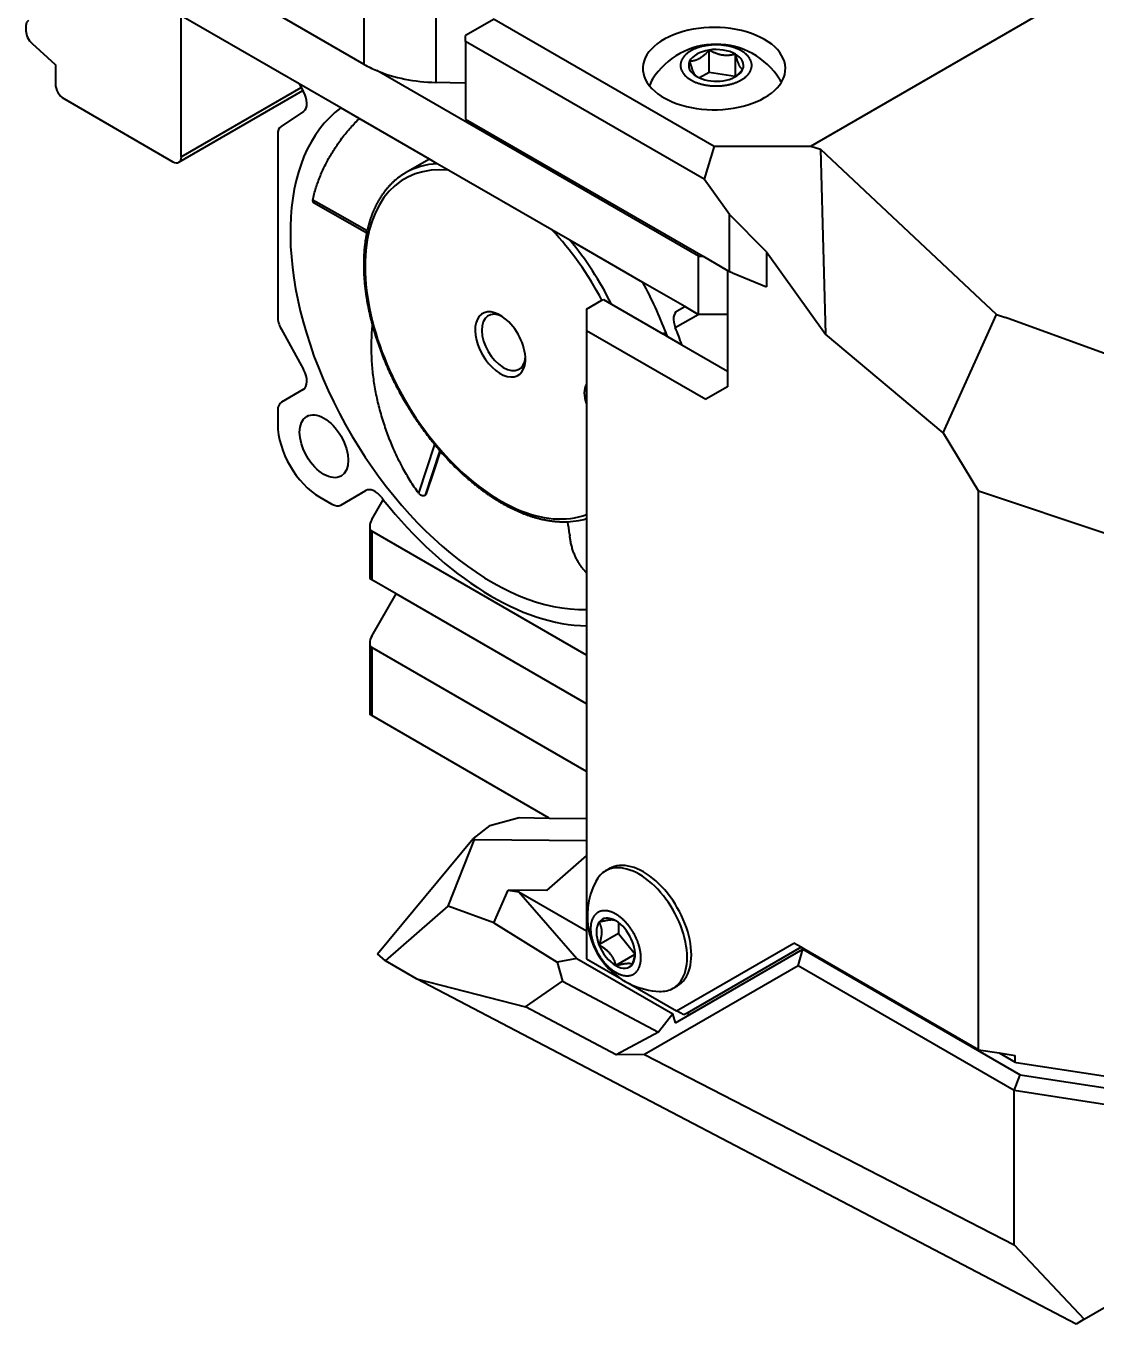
# Model space of a CAD drawing. Header units: millimetres. Extents: x 15 to 415, y 5 to 292.
# Drawn here: x 279.5 to 324.5, y 39.4 to 94.1 of the extents above; entities that cross this region are included whole.
import ezdxf

# ---------------------------------------------------------------- set-up
doc = ezdxf.new("R2010")
doc.units = ezdxf.units.MM
doc.layers.add('Geometries', color=7, linetype='Continuous')

msp = doc.modelspace()

# ---------------------------------------------------------------- linework, layer by layer
at = {"layer": 'Geometries', "linetype": 'Continuous', "lineweight": 40}
for p, q in [((293.707, 92.47), (293.707, 95.736)), ((293.707, 92.47), (288.508, 95.472)), ((296.726, 94.977), (296.726, 91.711)), ((312.513, 89.027), (322.884, 95.014)), ((279.47, 94.086), (279.47, 93.885)), ((286.01, 88.576), (286.01, 94.509)), ((290.967, 91.647), (286.01, 94.509)), ((299.181, 94.372), (297.979, 93.678)), ((299.181, 94.372), (308.439, 89.027)), ((297.979, 93.433), (297.979, 93.678)), ((279.726, 93.345), (280.703, 92.457)), ((297.979, 93.433), (297.979, 91.685)), ((308.025, 87.633), (297.979, 93.433)), ((308.225, 92.128), (308.225, 93.071)), ((280.703, 92.457), (280.707, 92.455)), ((280.707, 92.455), (280.707, 91.638)), ((309.341, 91.965), (309.341, 92.898)), ((307.779, 84.39), (294.239, 92.208)), ((308.225, 92.128), (307.825, 91.896)), ((309.33, 91.957), (308.225, 92.128)), ((285.907, 88.347), (291.131, 91.363)), ((286.01, 88.576), (291.057, 91.49)), ((292.724, 90.633), (290.967, 91.647)), ((290.967, 91.647), (291.057, 91.49)), ((291.057, 91.49), (291.131, 91.363)), ((291.131, 91.363), (291.141, 91.346)), ((297.332, 91.698), (296.726, 91.711)), ((297.979, 91.685), (297.332, 91.698)), ((297.979, 91.685), (297.979, 90.167)), ((281.061, 91.026), (285.657, 88.372)), ((291.155, 90.489), (290.21, 89.857)), ((293.499, 90.185), (292.724, 90.633)), ((296.451, 88.481), (293.499, 90.185)), ((297.979, 90.167), (307.985, 84.39)), ((290.068, 89.522), (290.068, 81.838)), ((308.439, 89.027), (308.025, 87.633)), ((308.439, 89.027), (312.513, 89.027)), ((312.513, 89.027), (312.911, 88.897)), ((312.911, 88.897), (312.999, 85.756)), ((312.911, 88.897), (319.877, 82.364)), ((296.451, 88.481), (295.454, 87.905)), ((296.787, 88.287), (296.451, 88.481)), ((297.27, 88.008), (296.787, 88.287)), ((301.605, 85.505), (297.27, 88.008)), ((295.435, 87.894), (295.439, 87.897)), ((295.45, 87.903), (295.439, 87.897)), ((308.341, 87.192), (308.025, 87.633)), ((309.09, 86.147), (308.341, 87.192)), ((291.678, 86.678), (291.542, 86.755)), ((291.568, 86.656), (293.814, 85.377)), ((309.09, 83.752), (309.09, 86.147)), ((310.642, 84.576), (309.09, 86.147)), ((302.371, 85.063), (301.605, 85.505)), ((312.999, 85.756), (313.129, 81.109)), ((305.444, 83.289), (302.371, 85.063)), ((307.779, 84.39), (307.985, 84.39)), ((307.779, 81.94), (307.779, 84.39)), ((307.985, 84.39), (309.009, 83.798)), ((310.642, 84.576), (310.642, 83.101)), ((310.642, 84.576), (313.129, 81.109)), ((309.009, 83.798), (309.09, 83.752)), ((309.009, 83.798), (309.009, 81.94)), ((309.09, 83.752), (309.194, 83.708)), ((309.218, 83.698), (309.194, 83.708)), ((309.218, 83.698), (310.642, 83.101)), ((307.201, 82.274), (305.444, 83.289)), ((303.07, 82.165), (303.718, 82.54)), ((303.718, 82.54), (303.777, 82.573)), ((303.777, 82.573), (304.114, 82.379)), ((303.07, 82.165), (303.07, 81.267)), ((304.114, 82.379), (306.284, 81.126)), ((306.885, 82.092), (307.201, 82.274)), ((307.77, 81.946), (307.201, 82.274)), ((320.327, 81.942), (319.877, 82.364)), ((306.806, 81.389), (307.77, 81.946)), ((307.779, 81.94), (307.77, 81.946)), ((309.009, 81.94), (307.779, 81.94)), ((309.009, 81.94), (309.009, 79.552)), ((318.082, 76.953), (320.327, 81.942)), ((320.327, 81.942), (320.702, 81.807)), ((325.603, 80.035), (320.702, 81.807)), ((290.21, 81.34), (291.155, 79.617)), ((303.07, 81.267), (303.07, 78.994)), ((303.07, 81.267), (308.09, 78.369)), ((306.42, 81.163), (306.284, 81.126)), ((306.284, 81.126), (306.293, 81.121)), ((306.293, 81.121), (306.423, 81.156)), ((306.293, 81.121), (306.477, 81.014)), ((306.477, 81.014), (307.08, 80.666)), ((318.082, 76.953), (313.129, 81.109)), ((307.08, 80.666), (309.009, 79.552)), ((309.009, 79.552), (309.009, 78.899)), ((291.141, 78.776), (290.224, 78.246)), ((303.07, 78.994), (303.07, 78.169)), ((309.009, 78.899), (308.09, 78.369)), ((303.07, 78.169), (303.07, 73.521)), ((290.068, 77.903), (290.068, 77.311)), ((318.082, 76.953), (319.571, 74.503)), ((296.671, 76.47), (296, 74.416)), ((296.889, 76.213), (296.272, 74.334)), ((296.663, 75.395), (296.92, 76.177)), ((296.865, 76.24), (296.889, 76.213)), ((296.338, 74.409), (296.663, 75.395)), ((292.724, 73.916), (293.782, 74.527)), ((325.107, 72.646), (319.571, 74.503)), ((319.571, 73.315), (319.571, 74.503)), ((291.836, 74.249), (292.349, 73.953)), ((294.028, 73.302), (294.512, 74.141)), ((303.07, 73.521), (303.07, 73.344)), ((303.07, 73.344), (303.07, 71.07)), ((319.571, 50.986), (319.571, 73.315)), ((293.94, 73.006), (293.94, 70.822)), ((303.07, 67.592), (294.028, 72.812)), ((294.028, 72.812), (294.028, 70.771)), ((303.07, 71.07), (303.07, 69.524)), ((294.028, 70.771), (293.94, 70.822)), ((295.053, 70.179), (294.028, 70.771)), ((294.028, 68.403), (295.053, 70.179)), ((303.07, 65.55), (295.053, 70.179)), ((303.07, 69.524), (303.07, 68.836)), ((303.07, 68.836), (303.07, 67.592)), ((293.94, 68.107), (293.94, 65.106)), ((303.07, 62.693), (294.028, 67.913)), ((294.028, 67.913), (294.028, 65.055)), ((303.07, 67.592), (303.07, 65.55)), ((294.028, 65.055), (293.94, 65.106)), ((301.499, 60.742), (294.028, 65.055)), ((303.07, 65.55), (303.07, 62.693)), ((303.07, 62.693), (303.07, 60.717)), ((298.995, 60.427), (300.236, 60.762)), ((300.236, 60.762), (301.499, 60.742)), ((301.499, 60.742), (303.07, 60.717)), ((303.07, 60.717), (303.07, 59.801)), ((298.995, 60.427), (298.295, 59.886)), ((294.266, 55.018), (298.295, 59.886)), ((297.245, 57.028), (298.355, 59.838)), ((298.295, 59.886), (298.355, 59.838)), ((298.355, 59.838), (303.07, 59.801)), ((303.07, 59.801), (303.07, 59.165)), ((303.07, 59.165), (301.377, 57.695)), ((303.07, 59.165), (303.07, 55.989)), ((303.866, 58.511), (304.041, 58.612)), ((299.163, 56.327), (299.766, 57.708)), ((299.766, 57.708), (300.218, 57.636)), ((301.377, 57.695), (299.766, 57.708)), ((300.218, 57.636), (303.07, 55.989)), ((300.218, 57.636), (302.658, 54.834)), ((294.599, 54.73), (297.245, 57.028)), ((299.163, 56.327), (297.245, 57.028)), ((299.163, 56.327), (301.83, 54.672)), ((304.409, 56.341), (304.409, 55.878)), ((303.07, 55.989), (303.07, 54.813)), ((304.409, 55.878), (303.592, 55.407)), ((304.409, 55.878), (305.109, 55.007)), ((306.862, 52.623), (311.799, 55.473)), ((312.099, 55.3), (307.304, 52.531)), ((307.419, 52.465), (312.179, 55.213)), ((312.099, 55.3), (311.799, 55.473)), ((311.972, 54.516), (312.179, 55.213)), ((312.214, 55.233), (312.099, 55.3)), ((312.214, 55.233), (312.179, 55.213)), ((312.179, 55.213), (321.326, 49.932)), ((319.571, 50.986), (312.214, 55.233)), ((294.599, 54.73), (294.266, 55.018)), ((295.915, 53.97), (294.599, 54.73)), ((302.658, 54.834), (301.83, 54.672)), ((301.83, 54.672), (302.058, 53.872)), ((302.658, 54.834), (306.696, 52.503)), ((303.07, 54.813), (304.461, 54.01)), ((305.107, 54.994), (304.299, 54.527)), ((305.107, 54.994), (305.109, 55.007)), ((311.972, 54.516), (305.502, 50.781)), ((321.067, 49.265), (311.972, 54.516)), ((323.679, 39.438), (295.915, 53.97)), ((295.915, 53.97), (300.5, 52.799)), ((300.5, 52.799), (302.058, 53.872)), ((302.058, 53.872), (306.092, 51.731)), ((304.93, 53.738), (306.862, 52.623)), ((306.716, 53.574), (306.891, 53.675)), ((304.317, 50.773), (300.5, 52.799)), ((306.696, 52.503), (306.092, 51.731)), ((306.812, 52.114), (306.696, 52.503)), ((306.812, 52.114), (307.419, 52.465)), ((307.162, 52.45), (306.862, 52.623)), ((307.304, 52.531), (307.162, 52.45)), ((307.304, 52.531), (307.419, 52.465)), ((306.092, 51.731), (304.317, 50.773)), ((319.571, 50.986), (320.44, 50.851)), ((320.44, 50.851), (321.117, 50.461)), ((320.44, 50.851), (321.117, 50.747)), ((305.502, 50.781), (304.317, 50.773)), ((305.502, 50.781), (321.067, 42.772)), ((321.117, 50.461), (321.117, 50.747)), ((321.117, 50.461), (321.16, 50.436)), ((325.011, 49.84), (321.16, 50.436)), ((321.067, 49.265), (321.326, 49.932)), ((321.326, 49.932), (325.362, 49.307)), ((325.511, 48.577), (321.067, 49.265)), ((321.067, 42.772), (321.067, 49.265)), ((321.067, 42.772), (324.024, 39.637)), ((324.024, 39.637), (325.511, 40.496)), ((324.024, 39.637), (323.679, 39.438))]:
    msp.add_line(p, q, dxfattribs=at)
at = {"layer": 'Geometries', "linetype": 'Continuous', "lineweight": 40, "flags": 128}
for points in [[(309.369, 93.142), (309.346, 93.151), (309.316, 93.162), (309.285, 93.173), (309.253, 93.184), (309.221, 93.194), (309.188, 93.203), (309.154, 93.213), (309.12, 93.221), (309.089, 93.229), (309.058, 93.236), (309.026, 93.243), (308.994, 93.249), (308.962, 93.255), (308.93, 93.26), (308.897, 93.265), (308.865, 93.27), (308.832, 93.274), (308.798, 93.278), (308.764, 93.282), (308.73, 93.285), (308.695, 93.287), (308.661, 93.289), (308.627, 93.291), (308.593, 93.292), (308.558, 93.292), (308.524, 93.293), (308.489, 93.292), (308.455, 93.292), (308.42, 93.291), (308.385, 93.289), (308.351, 93.287), (308.317, 93.284), (308.284, 93.281), (308.25, 93.278), (308.217, 93.274), (308.183, 93.27), (308.15, 93.265), (308.117, 93.26), (308.084, 93.255), (308.052, 93.249), (308.021, 93.242), (307.989, 93.236), (307.959, 93.229), (307.929, 93.221), (307.894, 93.213), (307.861, 93.203), (307.828, 93.194), (307.796, 93.184), (307.764, 93.173), (307.734, 93.163), (307.704, 93.152), (307.675, 93.141), (307.647, 93.129), (307.618, 93.117), (307.591, 93.104), (307.564, 93.092), (307.538, 93.079), (307.512, 93.066), (307.488, 93.053), (307.464, 93.039), (307.44, 93.025), (307.417, 93.011), (307.395, 92.996), (307.372, 92.981), (307.35, 92.966), (307.329, 92.95), (307.309, 92.934), (307.289, 92.918), (307.269, 92.901), (307.25, 92.883), (307.231, 92.866), (307.213, 92.847), (307.196, 92.829), (307.179, 92.81), (307.163, 92.79), (307.148, 92.771), (307.135, 92.753), (307.122, 92.735), (307.111, 92.716), (307.1, 92.698), (307.09, 92.679), (307.08, 92.661), (307.071, 92.642), (307.063, 92.623), (307.056, 92.604), (307.049, 92.585), (307.044, 92.565), (307.038, 92.545), (307.034, 92.525), (307.03, 92.505), (307.028, 92.486), (307.026, 92.466), (307.025, 92.446), (307.024, 92.427), (307.025, 92.407), (307.026, 92.386), (307.028, 92.366), (307.031, 92.346), (307.034, 92.327), (307.039, 92.307), (307.044, 92.288), (307.05, 92.268), (307.056, 92.249), (307.064, 92.23), (307.072, 92.211), (307.081, 92.192), (307.09, 92.173), (307.101, 92.154), (307.111, 92.136), (307.123, 92.118), (307.135, 92.1), (307.148, 92.083), (307.163, 92.063), (307.179, 92.044), (307.196, 92.025), (307.213, 92.006), (307.231, 91.988), (307.249, 91.97), (307.268, 91.953), (307.288, 91.936), (307.308, 91.92), (307.329, 91.904), (307.35, 91.888), (307.372, 91.872), (307.394, 91.857), (307.417, 91.842), (307.44, 91.828), (307.464, 91.814)], [(308.225, 93.071), (308.205, 93.047), (308.184, 93.024), (308.163, 93.001), (308.142, 92.978), (308.121, 92.956), (308.099, 92.934), (308.078, 92.912), (308.056, 92.891), (308.034, 92.871), (308.012, 92.851), (307.989, 92.832), (307.967, 92.813), (307.947, 92.797), (307.939, 92.791)], [(309.341, 92.898), (309.315, 92.891), (309.29, 92.885), (309.265, 92.88), (309.241, 92.874), (309.217, 92.869), (309.194, 92.865), (309.17, 92.861), (309.145, 92.857), (309.12, 92.854), (309.095, 92.851), (309.071, 92.849), (309.047, 92.847), (309.021, 92.846), (308.996, 92.845), (308.971, 92.844), (308.946, 92.844), (308.922, 92.845), (308.897, 92.846), (308.869, 92.848), (308.84, 92.851), (308.812, 92.854), (308.783, 92.858), (308.754, 92.863), (308.725, 92.868), (308.696, 92.875), (308.667, 92.882), (308.637, 92.89), (308.614, 92.897), (308.591, 92.904), (308.567, 92.912), (308.543, 92.92), (308.52, 92.929), (308.494, 92.939), (308.468, 92.949), (308.442, 92.96), (308.415, 92.972), (308.388, 92.985), (308.361, 92.998), (308.339, 93.009), (308.317, 93.02), (308.295, 93.032), (308.272, 93.044), (308.249, 93.057), (308.225, 93.071)], [(309.369, 91.711), (309.373, 91.713), (309.402, 91.724), (309.43, 91.736), (309.458, 91.749), (309.485, 91.761), (309.511, 91.774), (309.536, 91.787), (309.561, 91.801), (309.585, 91.814), (309.608, 91.828), (309.631, 91.842), (309.654, 91.857), (309.676, 91.872), (309.698, 91.887), (309.719, 91.903), (309.74, 91.919), (309.76, 91.935), (309.779, 91.952), (309.799, 91.97), (309.817, 91.988), (309.835, 92.006), (309.853, 92.025), (309.87, 92.044), (309.886, 92.063), (309.901, 92.083), (309.914, 92.1), (309.926, 92.119), (309.938, 92.137), (309.949, 92.155), (309.959, 92.174), (309.968, 92.193), (309.977, 92.211), (309.985, 92.23), (309.992, 92.249), (309.999, 92.269), (310.005, 92.288), (310.01, 92.308), (310.015, 92.328), (310.018, 92.348), (310.021, 92.368), (310.023, 92.387), (310.024, 92.407), (310.024, 92.427), (310.024, 92.447), (310.023, 92.467), (310.021, 92.487), (310.018, 92.507), (310.014, 92.527), (310.01, 92.546), (310.005, 92.566), (309.999, 92.585), (309.992, 92.604), (309.985, 92.623), (309.977, 92.643), (309.968, 92.662), (309.958, 92.681), (309.948, 92.699), (309.937, 92.717), (309.926, 92.735), (309.914, 92.753), (309.901, 92.771), (309.886, 92.79), (309.87, 92.81), (309.853, 92.829), (309.836, 92.847), (309.818, 92.865), (309.799, 92.883), (309.78, 92.9), (309.761, 92.917), (309.741, 92.933), (309.72, 92.95), (309.698, 92.966), (309.676, 92.981), (309.654, 92.996), (309.631, 93.011), (309.608, 93.025), (309.585, 93.039), (309.561, 93.052), (309.536, 93.066), (309.511, 93.079), (309.485, 93.092), (309.458, 93.104), (309.431, 93.116), (309.403, 93.128), (309.375, 93.14), (309.369, 93.142)], [(307.588, 92.618), (307.585, 92.617), (307.564, 92.613), (307.544, 92.61), (307.524, 92.607), (307.505, 92.604), (307.485, 92.602), (307.46, 92.601), (307.434, 92.6), (307.409, 92.599)], [(307.409, 92.599), (307.416, 92.574), (307.422, 92.549), (307.429, 92.526), (307.436, 92.502), (307.442, 92.48), (307.448, 92.458), (307.455, 92.438), (307.461, 92.415), (307.468, 92.394), (307.475, 92.373), (307.481, 92.352), (307.488, 92.333), (307.495, 92.313), (307.501, 92.294), (307.508, 92.275), (307.515, 92.257), (307.521, 92.239), (307.528, 92.223), (307.535, 92.203), (307.543, 92.185), (307.551, 92.168), (307.558, 92.151), (307.558, 92.151)], [(307.939, 92.791), (307.928, 92.782), (307.908, 92.768), (307.888, 92.754), (307.868, 92.74), (307.851, 92.729), (307.834, 92.719), (307.817, 92.709), (307.796, 92.697), (307.775, 92.686), (307.754, 92.675), (307.733, 92.666), (307.712, 92.657), (307.691, 92.649), (307.67, 92.641), (307.649, 92.634), (307.628, 92.628), (307.606, 92.622), (307.588, 92.618)], [(309.369, 92.796), (309.365, 92.809), (309.359, 92.83), (309.353, 92.852), (309.347, 92.875), (309.341, 92.898)], [(309.64, 92.254), (309.633, 92.258), (309.626, 92.263), (309.619, 92.267), (309.613, 92.272), (309.607, 92.278), (309.6, 92.283), (309.594, 92.289), (309.587, 92.296), (309.58, 92.304), (309.574, 92.311), (309.567, 92.319), (309.561, 92.327), (309.554, 92.337), (309.547, 92.346), (309.541, 92.356), (309.534, 92.367), (309.527, 92.378), (309.521, 92.389), (309.513, 92.404), (309.505, 92.418), (309.498, 92.434), (309.49, 92.45), (309.482, 92.467), (309.475, 92.485), (309.467, 92.503), (309.459, 92.523), (309.451, 92.543), (309.445, 92.56), (309.439, 92.577), (309.432, 92.595), (309.426, 92.613), (309.42, 92.632), (309.413, 92.653), (309.406, 92.674), (309.399, 92.696), (309.392, 92.719), (309.384, 92.743), (309.377, 92.768), (309.371, 92.788), (309.369, 92.796)], [(307.464, 91.814), (307.488, 91.801), (307.512, 91.787), (307.537, 91.774), (307.564, 91.762), (307.59, 91.749), (307.617, 91.737), (307.645, 91.725), (307.674, 91.713), (307.703, 91.702), (307.733, 91.691), (307.764, 91.68), (307.796, 91.67), (307.828, 91.66), (307.861, 91.65), (307.894, 91.641), (307.929, 91.632), (307.959, 91.624), (307.991, 91.617), (308.022, 91.611), (308.054, 91.604), (308.087, 91.598), (308.119, 91.593), (308.151, 91.588), (308.184, 91.583), (308.217, 91.579), (308.251, 91.575), (308.285, 91.572), (308.319, 91.569), (308.353, 91.566), (308.388, 91.564), (308.422, 91.563), (308.456, 91.562), (308.49, 91.561), (308.524, 91.561), (308.559, 91.561), (308.594, 91.562), (308.629, 91.563), (308.663, 91.564), (308.698, 91.566), (308.731, 91.569), (308.765, 91.572), (308.798, 91.575), (308.832, 91.579), (308.865, 91.583), (308.899, 91.588), (308.932, 91.593), (308.964, 91.599), (308.997, 91.605), (309.028, 91.611), (309.059, 91.618), (309.09, 91.625), (309.12, 91.632), (309.154, 91.641), (309.188, 91.65), (309.22, 91.659), (309.253, 91.67), (309.284, 91.68), (309.315, 91.691), (309.344, 91.701), (309.369, 91.711)], [(307.558, 92.151), (307.566, 92.135), (307.574, 92.119), (307.582, 92.104), (307.59, 92.09), (307.597, 92.076), (307.604, 92.066), (307.61, 92.056), (307.616, 92.046), (307.623, 92.037), (307.629, 92.029), (307.636, 92.02), (307.643, 92.011), (307.65, 92.003), (307.657, 91.996), (307.664, 91.989), (307.671, 91.982), (307.677, 91.977), (307.683, 91.972), (307.689, 91.967), (307.695, 91.963), (307.702, 91.959), (307.708, 91.955)], [(309.283, 91.924), (309.295, 91.932), (309.316, 91.947), (309.33, 91.957)], [(309.33, 91.957), (309.337, 91.962), (309.341, 91.965)], [(309.341, 91.965), (309.358, 91.978), (309.369, 91.987)], [(309.369, 91.987), (309.378, 91.994), (309.399, 92.012), (309.421, 92.03), (309.442, 92.049), (309.464, 92.069), (309.485, 92.089), (309.505, 92.109), (309.51, 92.114)], [(309.51, 92.114), (309.524, 92.128), (309.544, 92.149), (309.563, 92.169), (309.589, 92.197), (309.614, 92.225), (309.64, 92.254)], [(291.542, 86.755), (291.557, 86.819), (291.572, 86.884), (291.588, 86.949), (291.604, 87.013), (291.622, 87.078), (291.64, 87.142), (291.659, 87.206), (291.679, 87.27), (291.7, 87.334), (291.721, 87.398), (291.743, 87.461), (291.766, 87.524), (291.789, 87.587), (291.813, 87.649), (291.838, 87.712), (291.863, 87.774), (291.889, 87.836), (291.916, 87.898), (291.943, 87.959), (291.97, 88.02), (291.999, 88.081), (292.027, 88.142), (292.057, 88.202), (292.087, 88.262), (292.117, 88.322), (292.148, 88.381), (292.18, 88.441), (292.212, 88.5), (292.245, 88.558), (292.278, 88.617), (292.312, 88.675), (292.347, 88.732), (292.382, 88.79), (292.417, 88.847), (292.453, 88.903), (292.49, 88.96), (292.527, 89.016), (292.565, 89.072), (292.603, 89.127), (292.642, 89.182), (292.684, 89.24), (292.727, 89.298), (292.77, 89.356), (292.814, 89.413), (292.858, 89.47), (292.903, 89.526), (292.949, 89.582), (292.995, 89.638), (293.042, 89.694), (293.09, 89.749), (293.135, 89.8), (293.18, 89.851), (293.227, 89.902), (293.273, 89.952), (293.32, 90.003), (293.368, 90.052), (293.416, 90.102), (293.465, 90.151), (293.499, 90.185)], [(295.435, 87.894), (295.429, 87.891), (295.407, 87.878), (295.385, 87.865), (295.364, 87.851), (295.342, 87.838), (295.321, 87.824), (295.3, 87.81), (295.278, 87.796), (295.257, 87.781), (295.237, 87.767), (295.216, 87.752), (295.195, 87.737), (295.175, 87.722), (295.154, 87.707), (295.134, 87.691), (295.114, 87.675), (295.094, 87.659), (295.074, 87.643), (295.054, 87.627), (295.034, 87.611), (295.015, 87.594), (294.995, 87.577), (294.976, 87.56), (294.957, 87.543), (294.938, 87.526), (294.919, 87.508), (294.9, 87.49), (294.881, 87.472), (294.862, 87.454), (294.844, 87.436), (294.826, 87.418), (294.807, 87.399), (294.789, 87.38), (294.772, 87.361), (294.754, 87.342), (294.736, 87.322), (294.718, 87.303), (294.701, 87.283), (294.684, 87.263), (294.667, 87.243), (294.65, 87.223), (294.633, 87.202), (294.616, 87.182), (294.599, 87.161), (294.583, 87.14), (294.567, 87.119), (294.55, 87.097), (294.534, 87.076), (294.518, 87.054), (294.503, 87.032), (294.487, 87.01), (294.471, 86.988), (294.456, 86.965), (294.441, 86.943), (294.426, 86.92), (294.411, 86.897), (294.396, 86.874), (294.381, 86.851), (294.367, 86.828), (294.352, 86.804), (294.338, 86.78), (294.324, 86.756), (294.31, 86.732), (294.296, 86.708), (294.283, 86.684), (294.269, 86.659), (294.256, 86.634), (294.243, 86.609), (294.229, 86.584), (294.217, 86.559), (294.204, 86.534), (294.191, 86.508), (294.179, 86.482), (294.166, 86.457), (294.154, 86.431), (294.142, 86.404), (294.13, 86.378), (294.119, 86.352), (294.107, 86.325), (294.095, 86.298), (294.084, 86.271), (294.073, 86.244), (294.062, 86.217), (294.051, 86.189), (294.041, 86.162), (294.03, 86.134), (294.02, 86.106), (294.01, 86.078), (293.999, 86.05), (293.99, 86.022), (293.98, 85.994), (293.97, 85.965), (293.961, 85.936), (293.952, 85.907), (293.942, 85.878), (293.933, 85.849), (293.925, 85.82), (293.916, 85.791), (293.908, 85.761), (293.899, 85.731), (293.892, 85.704)], [(291.542, 86.755), (291.541, 86.746), (291.539, 86.737), (291.539, 86.729), (291.538, 86.721), (291.539, 86.713), (291.539, 86.705), (291.541, 86.697), (291.543, 86.689), (291.546, 86.682), (291.549, 86.675), (291.553, 86.669), (291.557, 86.665), (291.561, 86.661), (291.566, 86.657), (291.568, 86.656)], [(293.831, 85.457), (292.571, 86.171), (291.678, 86.678)], [(293.814, 85.377), (293.812, 85.365), (293.805, 85.333), (293.799, 85.302), (293.793, 85.27), (293.787, 85.239), (293.782, 85.207), (293.776, 85.175), (293.771, 85.143), (293.766, 85.11), (293.761, 85.078), (293.756, 85.046), (293.751, 85.013), (293.747, 84.98), (293.743, 84.948), (293.738, 84.915), (293.734, 84.882), (293.731, 84.849), (293.727, 84.815), (293.723, 84.782), (293.72, 84.748), (293.717, 84.715), (293.714, 84.681), (293.711, 84.647), (293.708, 84.614), (293.706, 84.58), (293.703, 84.545), (293.701, 84.511), (293.699, 84.477), (293.697, 84.443), (293.695, 84.408), (293.694, 84.374), (293.692, 84.339), (293.691, 84.304), (293.69, 84.269), (293.689, 84.234), (293.688, 84.199), (293.688, 84.164), (293.687, 84.129), (293.687, 84.093), (293.687, 84.058), (293.687, 84.023), (293.687, 83.987), (293.687, 83.951), (293.688, 83.916), (293.688, 83.88), (293.689, 83.844), (293.69, 83.808), (293.691, 83.772), (293.693, 83.736), (293.694, 83.699), (293.696, 83.663), (293.698, 83.627), (293.7, 83.59), (293.702, 83.553), (293.704, 83.517), (293.706, 83.48), (293.709, 83.443), (293.712, 83.407), (293.715, 83.37), (293.718, 83.333), (293.721, 83.296), (293.725, 83.258), (293.728, 83.221), (293.732, 83.184), (293.736, 83.147), (293.74, 83.109), (293.744, 83.072), (293.748, 83.034), (293.753, 82.997), (293.758, 82.959), (293.762, 82.922), (293.767, 82.884), (293.773, 82.846), (293.778, 82.808), (293.783, 82.77), (293.789, 82.732), (293.795, 82.694), (293.801, 82.656), (293.807, 82.618), (293.813, 82.58), (293.819, 82.542), (293.826, 82.504), (293.833, 82.465), (293.84, 82.427), (293.847, 82.389), (293.854, 82.35), (293.861, 82.312), (293.869, 82.273), (293.876, 82.235), (293.884, 82.196), (293.892, 82.157), (293.9, 82.119), (293.909, 82.08), (293.917, 82.041), (293.926, 82.003), (293.934, 81.964), (293.943, 81.925), (293.952, 81.886), (293.961, 81.847), (293.971, 81.808), (293.98, 81.769), (293.99, 81.73), (294, 81.691), (294.01, 81.652), (294.02, 81.613), (294.03, 81.574), (294.04, 81.535), (294.051, 81.496), (294.058, 81.471)], [(293.831, 85.457), (293.825, 85.427), (293.818, 85.396), (293.814, 85.377)], [(295.707, 74.843), (295.689, 74.871), (295.647, 74.938), (295.606, 75.005), (295.565, 75.073), (295.525, 75.141), (295.486, 75.21), (295.447, 75.279), (295.408, 75.348), (295.37, 75.417), (295.323, 75.505), (295.277, 75.593), (295.231, 75.682), (295.186, 75.771), (295.142, 75.86), (295.099, 75.95), (295.056, 76.041), (295.014, 76.132), (294.981, 76.205), (294.949, 76.279), (294.917, 76.352), (294.885, 76.426), (294.854, 76.501), (294.823, 76.575), (294.793, 76.65), (294.764, 76.725), (294.734, 76.8), (294.706, 76.876), (294.678, 76.952), (294.65, 77.028), (294.623, 77.105), (294.597, 77.182), (294.571, 77.259), (294.544, 77.341), (294.517, 77.423), (294.491, 77.506), (294.466, 77.588), (294.441, 77.671), (294.417, 77.755), (294.394, 77.838), (294.371, 77.922), (294.349, 78.006), (294.328, 78.091), (294.308, 78.17), (294.289, 78.249), (294.271, 78.329), (294.253, 78.409), (294.236, 78.489), (294.219, 78.569), (294.203, 78.649), (294.188, 78.729), (294.173, 78.81), (294.159, 78.891), (294.145, 78.972), (294.133, 79.053), (294.121, 79.134), (294.109, 79.215), (294.098, 79.296), (294.088, 79.379), (294.079, 79.462), (294.07, 79.545), (294.061, 79.628), (294.054, 79.711), (294.047, 79.793), (294.041, 79.875), (294.036, 79.957), (294.031, 80.039), (294.027, 80.121), (294.024, 80.203), (294.021, 80.286), (294.019, 80.368), (294.018, 80.45), (294.017, 80.533), (294.017, 80.615), (294.018, 80.697), (294.019, 80.779), (294.021, 80.862), (294.024, 80.944), (294.027, 81.026), (294.032, 81.109), (294.036, 81.191), (294.042, 81.273), (294.048, 81.355), (294.055, 81.437), (294.058, 81.471)], [(294.058, 81.471), (294.062, 81.457), (294.073, 81.418), (294.084, 81.379), (294.095, 81.34), (294.106, 81.3), (294.117, 81.261), (294.129, 81.222), (294.141, 81.183), (294.153, 81.144), (294.165, 81.104), (294.177, 81.065), (294.189, 81.026), (294.202, 80.986), (294.214, 80.947), (294.227, 80.908), (294.24, 80.869), (294.253, 80.829), (294.266, 80.79), (294.279, 80.751), (294.293, 80.712), (294.307, 80.672), (294.32, 80.633), (294.334, 80.594), (294.348, 80.554), (294.362, 80.515), (294.377, 80.476), (294.391, 80.437), (294.406, 80.397), (294.421, 80.358), (294.436, 80.319), (294.451, 80.28), (294.466, 80.241), (294.481, 80.201), (294.496, 80.162), (294.512, 80.123), (294.528, 80.084), (294.544, 80.045), (294.56, 80.006), (294.576, 79.967), (294.592, 79.928), (294.608, 79.889), (294.625, 79.85), (294.641, 79.811), (294.658, 79.772), (294.675, 79.733), (294.692, 79.694), (294.709, 79.655), (294.727, 79.616), (294.744, 79.577), (294.762, 79.539), (294.779, 79.5), (294.797, 79.461), (294.815, 79.423), (294.833, 79.384), (294.852, 79.345), (294.87, 79.307), (294.888, 79.268), (294.907, 79.23), (294.926, 79.191), (294.945, 79.153), (294.963, 79.115), (294.983, 79.076), (295.002, 79.038), (295.021, 79), (295.041, 78.962), (295.06, 78.923), (295.08, 78.885), (295.1, 78.847), (295.12, 78.809), (295.14, 78.772), (295.16, 78.734), (295.18, 78.696), (295.201, 78.658), (295.221, 78.62), (295.242, 78.583), (295.263, 78.545), (295.284, 78.508), (295.305, 78.47), (295.326, 78.433), (295.347, 78.395), (295.368, 78.358), (295.39, 78.321), (295.411, 78.284), (295.433, 78.247), (295.455, 78.21), (295.477, 78.173), (295.499, 78.136), (295.521, 78.099), (295.543, 78.062), (295.566, 78.026), (295.588, 77.989), (295.611, 77.953), (295.633, 77.916), (295.656, 77.88), (295.679, 77.844), (295.702, 77.807), (295.725, 77.771), (295.748, 77.735), (295.772, 77.699), (295.795, 77.664), (295.818, 77.628), (295.842, 77.592), (295.866, 77.556), (295.89, 77.521), (295.914, 77.485), (295.938, 77.45), (295.962, 77.415), (295.986, 77.38), (296.01, 77.345), (296.035, 77.31), (296.059, 77.275), (296.084, 77.24), (296.108, 77.205), (296.133, 77.17), (296.158, 77.136), (296.183, 77.102), (296.208, 77.067), (296.233, 77.033), (296.258, 76.999), (296.284, 76.965), (296.309, 76.931), (296.335, 76.897), (296.36, 76.863), (296.386, 76.83), (296.412, 76.796), (296.437, 76.763), (296.463, 76.73), (296.489, 76.696), (296.515, 76.663), (296.542, 76.63), (296.568, 76.597), (296.594, 76.565), (296.621, 76.532), (296.647, 76.5), (296.671, 76.47)], [(296.889, 76.213), (296.889, 76.212), (296.917, 76.181), (296.92, 76.177)], [(297.638, 75.423), (297.649, 75.412), (297.678, 75.384), (297.707, 75.357), (297.736, 75.329), (297.765, 75.302), (297.794, 75.275), (297.823, 75.248), (297.853, 75.221), (297.882, 75.194), (297.911, 75.168), (297.941, 75.141), (297.97, 75.115), (298, 75.089), (298.029, 75.063), (298.059, 75.037), (298.088, 75.012), (298.118, 74.986), (298.148, 74.961), (298.178, 74.936), (298.207, 74.911), (298.237, 74.886), (298.267, 74.861), (298.297, 74.837), (298.327, 74.812), (298.357, 74.788), (298.387, 74.764), (298.417, 74.74), (298.447, 74.717), (298.477, 74.693), (298.507, 74.67), (298.537, 74.646), (298.568, 74.623), (298.598, 74.601), (298.628, 74.578), (298.658, 74.555), (298.689, 74.533), (298.719, 74.511), (298.75, 74.489), (298.78, 74.467), (298.81, 74.445), (298.841, 74.424), (298.871, 74.402), (298.902, 74.381), (298.932, 74.36), (298.963, 74.339), (298.993, 74.318), (299.024, 74.298), (299.054, 74.278), (299.085, 74.257), (299.116, 74.237), (299.146, 74.218), (299.177, 74.198), (299.208, 74.179), (299.238, 74.159), (299.269, 74.14), (299.3, 74.121), (299.33, 74.103), (299.361, 74.084), (299.392, 74.066), (299.422, 74.048), (299.453, 74.03), (299.484, 74.012), (299.515, 73.994), (299.545, 73.977), (299.576, 73.96), (299.607, 73.942), (299.638, 73.926), (299.668, 73.909), (299.699, 73.892), (299.73, 73.876), (299.761, 73.86), (299.791, 73.844), (299.822, 73.828), (299.853, 73.813), (299.884, 73.797), (299.914, 73.782), (299.945, 73.767), (299.976, 73.752), (300.006, 73.738), (300.037, 73.723), (300.068, 73.709), (300.098, 73.695), (300.129, 73.681), (300.16, 73.667), (300.19, 73.654), (300.221, 73.641), (300.252, 73.628), (300.282, 73.615), (300.313, 73.602), (300.343, 73.59), (300.374, 73.577), (300.404, 73.565), (300.435, 73.553), (300.465, 73.542), (300.496, 73.53), (300.526, 73.519), (300.557, 73.508), (300.587, 73.497), (300.618, 73.486), (300.648, 73.476), (300.678, 73.465), (300.709, 73.455), (300.739, 73.445), (300.769, 73.436), (300.799, 73.426), (300.829, 73.417), (300.86, 73.408), (300.89, 73.399), (300.92, 73.39), (300.95, 73.382), (300.98, 73.374), (301.01, 73.366), (301.04, 73.358), (301.07, 73.35), (301.099, 73.343), (301.129, 73.335), (301.159, 73.328), (301.189, 73.321), (301.218, 73.315), (301.248, 73.308), (301.278, 73.302), (301.307, 73.296), (301.328, 73.292)], [(296, 74.416), (295.953, 74.48), (295.908, 74.544), (295.863, 74.608), (295.818, 74.673), (295.775, 74.738), (295.732, 74.804), (295.707, 74.843)], [(296, 74.416), (296.006, 74.408), (296.014, 74.399), (296.021, 74.391), (296.03, 74.384), (296.038, 74.376), (296.047, 74.369), (296.058, 74.361), (296.07, 74.354), (296.082, 74.347), (296.094, 74.341), (296.107, 74.335), (296.117, 74.331), (296.128, 74.327), (296.139, 74.324), (296.15, 74.322), (296.161, 74.32), (296.172, 74.319), (296.185, 74.318), (296.197, 74.318), (296.21, 74.318), (296.222, 74.319), (296.233, 74.321), (296.243, 74.324), (296.253, 74.327), (296.263, 74.33), (296.272, 74.334)], [(296.272, 74.334), (296.282, 74.339), (296.291, 74.345), (296.299, 74.352), (296.307, 74.359), (296.314, 74.367), (296.321, 74.375), (296.327, 74.384), (296.332, 74.393), (296.336, 74.402), (296.338, 74.409)], [(301.328, 73.292), (301.337, 73.29), (301.366, 73.285), (301.396, 73.279), (301.425, 73.274), (301.454, 73.269), (301.483, 73.264), (301.513, 73.26), (301.542, 73.256), (301.571, 73.251), (301.6, 73.247), (301.629, 73.244), (301.658, 73.24), (301.687, 73.237), (301.716, 73.234), (301.744, 73.231), (301.773, 73.228), (301.802, 73.226), (301.83, 73.223), (301.859, 73.221), (301.887, 73.219), (301.916, 73.218), (301.944, 73.216), (301.972, 73.215), (302.001, 73.214), (302.029, 73.213), (302.057, 73.213), (302.085, 73.212), (302.113, 73.212), (302.141, 73.212), (302.168, 73.212), (302.196, 73.213), (302.224, 73.213), (302.251, 73.214), (302.279, 73.215), (302.279, 73.215)], [(303.023, 73.331), (303.04, 73.336), (303.065, 73.343), (303.07, 73.344)], [(302.355, 72.699), (302.355, 72.698), (302.355, 72.696), (302.355, 72.694), (302.356, 72.692), (302.356, 72.691), (302.356, 72.689), (302.356, 72.688), (302.356, 72.686), (302.357, 72.684), (302.357, 72.682), (302.357, 72.681), (302.357, 72.68), (302.357, 72.679), (302.358, 72.677), (302.358, 72.676), (302.358, 72.674), (302.358, 72.672), (302.358, 72.671), (302.358, 72.67), (302.359, 72.669), (302.359, 72.668), (302.359, 72.667), (302.359, 72.665), (302.359, 72.664), (302.359, 72.662), (302.359, 72.661), (302.36, 72.66), (302.36, 72.66), (302.36, 72.659), (302.36, 72.658), (302.36, 72.657), (302.36, 72.655), (302.36, 72.654), (302.361, 72.652), (302.361, 72.651), (302.361, 72.65), (302.361, 72.648), (302.361, 72.647), (302.361, 72.646), (302.362, 72.644), (302.362, 72.642), (302.362, 72.64), (302.362, 72.638), (302.362, 72.637), (302.363, 72.636), (302.363, 72.634), (302.363, 72.632), (302.363, 72.63), (302.363, 72.628), (302.364, 72.627), (302.364, 72.626), (302.364, 72.625), (302.364, 72.624), (302.364, 72.622), (302.364, 72.62), (302.365, 72.619), (302.365, 72.618), (302.365, 72.617), (302.365, 72.616)], [(303.07, 71.07), (303.054, 71.085), (303.029, 71.111), (303.004, 71.138), (302.979, 71.165), (302.954, 71.192), (302.93, 71.22), (302.906, 71.249), (302.883, 71.278), (302.86, 71.308), (302.838, 71.338), (302.816, 71.369), (302.794, 71.4), (302.773, 71.432), (302.752, 71.464), (302.731, 71.497), (302.712, 71.53), (302.692, 71.564), (302.673, 71.598), (302.655, 71.633), (302.637, 71.668), (302.619, 71.704), (302.602, 71.74), (302.586, 71.777), (302.57, 71.814), (302.555, 71.851), (302.54, 71.889), (302.525, 71.928), (302.511, 71.967), (302.497, 72.009), (302.483, 72.051), (302.47, 72.094), (302.458, 72.138), (302.446, 72.182), (302.435, 72.226), (302.424, 72.271), (302.414, 72.316), (302.405, 72.362), (302.396, 72.408), (302.388, 72.451), (302.381, 72.495), (302.375, 72.539), (302.369, 72.583), (302.365, 72.616)], [(304.299, 54.245), (304.323, 54.232), (304.347, 54.219), (304.371, 54.207), (304.395, 54.195), (304.419, 54.184), (304.443, 54.173), (304.467, 54.164), (304.492, 54.154), (304.516, 54.146), (304.541, 54.138), (304.566, 54.131), (304.591, 54.124), (304.615, 54.118), (304.64, 54.113), (304.665, 54.109), (304.69, 54.106), (304.712, 54.103), (304.733, 54.102), (304.755, 54.101), (304.777, 54.101), (304.798, 54.101), (304.819, 54.102), (304.839, 54.104), (304.86, 54.107), (304.88, 54.11), (304.9, 54.114), (304.92, 54.118), (304.94, 54.124), (304.959, 54.13), (304.978, 54.137), (304.996, 54.144), (305.014, 54.153), (305.032, 54.161), (305.049, 54.171), (305.067, 54.181), (305.083, 54.192), (305.1, 54.204), (305.116, 54.217), (305.131, 54.23), (305.146, 54.243), (305.16, 54.257), (305.174, 54.272), (305.187, 54.287), (305.2, 54.303), (305.213, 54.32), (305.225, 54.337), (305.236, 54.355), (305.247, 54.373), (305.258, 54.392), (305.267, 54.411), (305.277, 54.43), (305.286, 54.45), (305.295, 54.473), (305.304, 54.496), (305.312, 54.52), (305.319, 54.545), (305.326, 54.569), (305.332, 54.594), (305.337, 54.619), (305.342, 54.644), (305.346, 54.67), (305.35, 54.696), (305.353, 54.723), (305.356, 54.749), (305.358, 54.776), (305.359, 54.803), (305.36, 54.83), (305.36, 54.858), (305.36, 54.885), (305.359, 54.913), (305.358, 54.941), (305.356, 54.971), (305.353, 55), (305.35, 55.03), (305.347, 55.059), (305.342, 55.09), (305.338, 55.121), (305.332, 55.153), (305.326, 55.185), (305.319, 55.217), (305.312, 55.25), (305.304, 55.284), (305.295, 55.317), (305.286, 55.351), (305.277, 55.382), (305.267, 55.412), (305.257, 55.443), (305.247, 55.474), (305.235, 55.505), (305.224, 55.536), (305.212, 55.566), (305.2, 55.597), (305.187, 55.628), (305.174, 55.659), (305.159, 55.69), (305.145, 55.721), (305.13, 55.752), (305.114, 55.783), (305.099, 55.813), (305.083, 55.843), (305.066, 55.873), (305.049, 55.903), (305.032, 55.933), (305.014, 55.963), (304.995, 55.992), (304.977, 56.021), (304.958, 56.05), (304.939, 56.078), (304.919, 56.106), (304.9, 56.133), (304.88, 56.16), (304.859, 56.187), (304.838, 56.213), (304.818, 56.239), (304.796, 56.265), (304.775, 56.29), (304.754, 56.314), (304.733, 56.338), (304.711, 56.361), (304.69, 56.383), (304.665, 56.408), (304.64, 56.433), (304.616, 56.456), (304.591, 56.479), (304.566, 56.501), (304.542, 56.522), (304.517, 56.543), (304.493, 56.562), (304.469, 56.581), (304.444, 56.6), (304.42, 56.617), (304.395, 56.634), (304.371, 56.651), (304.347, 56.666), (304.323, 56.681), (304.299, 56.695), (304.276, 56.708), (304.252, 56.721), (304.228, 56.733), (304.204, 56.745), (304.179, 56.756), (304.155, 56.766), (304.131, 56.776), (304.107, 56.785), (304.083, 56.794), (304.058, 56.802), (304.033, 56.809), (304.008, 56.816), (303.983, 56.822), (303.958, 56.827), (303.934, 56.831), (303.909, 56.834), (303.887, 56.836), (303.865, 56.838), (303.844, 56.839), (303.822, 56.839), (303.801, 56.839), (303.78, 56.838), (303.759, 56.836), (303.739, 56.833), (303.719, 56.83), (303.699, 56.826), (303.679, 56.821), (303.659, 56.816), (303.64, 56.81), (303.621, 56.803), (303.602, 56.796), (303.584, 56.787), (303.567, 56.779), (303.549, 56.769), (303.532, 56.759), (303.515, 56.748), (303.499, 56.736), (303.483, 56.723), (303.468, 56.71), (303.453, 56.697), (303.439, 56.683), (303.425, 56.668), (303.412, 56.653), (303.398, 56.637), (303.386, 56.62), (303.374, 56.603), (303.362, 56.585), (303.351, 56.567), (303.341, 56.548), (303.331, 56.529), (303.322, 56.51), (303.313, 56.49), (303.304, 56.467), (303.295, 56.444), (303.287, 56.42), (303.279, 56.395), (303.273, 56.371), (303.267, 56.346), (303.261, 56.321), (303.256, 56.296), (303.252, 56.27), (303.249, 56.244), (303.245, 56.217), (303.243, 56.191), (303.241, 56.164), (303.24, 56.137), (303.239, 56.11), (303.239, 56.082), (303.239, 56.055), (303.24, 56.027), (303.241, 55.998), (303.243, 55.969), (303.245, 55.94), (303.248, 55.91), (303.252, 55.88), (303.256, 55.85), (303.261, 55.819), (303.267, 55.787), (303.273, 55.755), (303.279, 55.722), (303.287, 55.689), (303.295, 55.656), (303.304, 55.622), (303.313, 55.589), (303.322, 55.558), (303.332, 55.527), (303.342, 55.497), (303.352, 55.466), (303.363, 55.435), (303.374, 55.404), (303.386, 55.374), (303.399, 55.343), (303.412, 55.312), (303.425, 55.281), (303.439, 55.25), (303.454, 55.219), (303.469, 55.188), (303.484, 55.157), (303.5, 55.127), (303.516, 55.097), (303.532, 55.067), (303.549, 55.037), (303.567, 55.007), (303.585, 54.977), (303.603, 54.948), (303.622, 54.919), (303.641, 54.89), (303.66, 54.862), (303.679, 54.834), (303.699, 54.807), (303.719, 54.78), (303.739, 54.753), (303.76, 54.727), (303.781, 54.701), (303.802, 54.675), (303.824, 54.65), (303.845, 54.626), (303.866, 54.602), (303.887, 54.579), (303.909, 54.557), (303.934, 54.532), (303.958, 54.507), (303.983, 54.484), (304.008, 54.461), (304.033, 54.439), (304.057, 54.417), (304.081, 54.397), (304.106, 54.378), (304.13, 54.359), (304.155, 54.34), (304.179, 54.323), (304.203, 54.306), (304.228, 54.289), (304.252, 54.274), (304.276, 54.259), (304.299, 54.245)], [(304.299, 56.413), (304.292, 56.417), (304.285, 56.42), (304.278, 56.424), (304.27, 56.427), (304.262, 56.43), (304.254, 56.432), (304.246, 56.435), (304.237, 56.437), (304.227, 56.439), (304.217, 56.441), (304.207, 56.443), (304.196, 56.444), (304.185, 56.446), (304.173, 56.447), (304.161, 56.447), (304.149, 56.448), (304.136, 56.448), (304.123, 56.448), (304.107, 56.448), (304.09, 56.447), (304.073, 56.446), (304.055, 56.444), (304.036, 56.443), (304.017, 56.44), (303.997, 56.438), (303.976, 56.435), (303.955, 56.431), (303.937, 56.429), (303.919, 56.425), (303.901, 56.422), (303.882, 56.418), (303.862, 56.414), (303.841, 56.41), (303.819, 56.405), (303.796, 56.4), (303.772, 56.395), (303.748, 56.389), (303.723, 56.383), (303.703, 56.378), (303.682, 56.373), (303.66, 56.367), (303.638, 56.362), (303.615, 56.356), (303.592, 56.35)], [(303.592, 56.35), (303.602, 56.332), (303.604, 56.328)], [(303.604, 56.328), (303.612, 56.313), (303.622, 56.295), (303.631, 56.275), (303.639, 56.256), (303.647, 56.236), (303.655, 56.215), (303.662, 56.194), (303.669, 56.173), (303.675, 56.151), (303.681, 56.128), (303.686, 56.105), (303.69, 56.085), (303.693, 56.064), (303.696, 56.043), (303.698, 56.021), (303.7, 55.999), (303.701, 55.98), (303.701, 55.961), (303.702, 55.941), (303.701, 55.917), (303.7, 55.892), (303.699, 55.867), (303.697, 55.841), (303.694, 55.815), (303.69, 55.789), (303.686, 55.763), (303.682, 55.736), (303.677, 55.708), (303.671, 55.68), (303.664, 55.652), (303.658, 55.623), (303.651, 55.597), (303.643, 55.57), (303.636, 55.543), (303.628, 55.516), (303.616, 55.479), (303.605, 55.443), (303.592, 55.407)], [(303.592, 55.407), (303.618, 55.392), (303.642, 55.377), (303.666, 55.362), (303.689, 55.348), (303.712, 55.333), (303.734, 55.318), (303.755, 55.304), (303.778, 55.288), (303.8, 55.272), (303.821, 55.256), (303.842, 55.239), (303.862, 55.223), (303.883, 55.206), (303.903, 55.188), (303.923, 55.171), (303.942, 55.153), (303.96, 55.135), (303.978, 55.117), (303.998, 55.096), (304.018, 55.074), (304.037, 55.052), (304.055, 55.03), (304.073, 55.007), (304.091, 54.984), (304.108, 54.96), (304.124, 54.935), (304.14, 54.911), (304.152, 54.891), (304.163, 54.87), (304.175, 54.85), (304.186, 54.829), (304.196, 54.807), (304.207, 54.784), (304.218, 54.76), (304.229, 54.736), (304.239, 54.711), (304.249, 54.686), (304.258, 54.66), (304.266, 54.639), (304.273, 54.617), (304.28, 54.596), (304.286, 54.573), (304.293, 54.55), (304.299, 54.527)], [(305.006, 54.59), (305.017, 54.62), (305.026, 54.65), (305.036, 54.679), (305.045, 54.709), (305.053, 54.738), (305.062, 54.768), (305.069, 54.797), (305.077, 54.827), (305.077, 54.83)], [(305.077, 54.83), (305.083, 54.856), (305.09, 54.885), (305.095, 54.914), (305.1, 54.943), (305.104, 54.968), (305.107, 54.992), (305.107, 54.994)], [(305.109, 55.007), (305.11, 55.017), (305.112, 55.041), (305.114, 55.064)], [(304.299, 54.527), (304.325, 54.534), (304.349, 54.54), (304.373, 54.546), (304.396, 54.552), (304.419, 54.558), (304.441, 54.563), (304.462, 54.568), (304.485, 54.574), (304.507, 54.579), (304.528, 54.583), (304.549, 54.588), (304.569, 54.592), (304.59, 54.596), (304.61, 54.6), (304.63, 54.604), (304.649, 54.607), (304.667, 54.61), (304.685, 54.613), (304.705, 54.615), (304.725, 54.618), (304.744, 54.62), (304.762, 54.622), (304.78, 54.623), (304.798, 54.624), (304.815, 54.625), (304.831, 54.626), (304.847, 54.626), (304.859, 54.625), (304.87, 54.625), (304.882, 54.624), (304.893, 54.623), (304.903, 54.622), (304.915, 54.62), (304.925, 54.619), (304.936, 54.616), (304.946, 54.614), (304.956, 54.611), (304.965, 54.608), (304.973, 54.606), (304.98, 54.603), (304.987, 54.6), (304.993, 54.597), (305, 54.594), (305.006, 54.59)]]:
    msp.add_lwpolyline(points, dxfattribs=at)
at = {"layer": 'Geometries', "linetype": 'Continuous', "lineweight": 40}
for centre, radius, start, end in [((308.524, 90.145), 3.172, 32.521, 147.479), ((298.998, 84.32), 5.29, 164.8258, 167.5884), ((306.669, 84.695), 12.946, 219.4441, 220.7757), ((306.043, 84.139), 12.109, 221.1143, 226.0391), ((302.14, 76.595), 3.383, 272.3505, 280.2842), ((302.183, 76.348), 3.132, 280.3276, 285.5518), ((290.954, 71.289), 11.488, 7.0526, 9.6539), ((306.276, 56.611), 3.172, 152.521, 235.0955), ((306.276, 56.611), 3.172, 235.0955, 244.9045), ((306.276, 56.611), 3.172, 244.9045, 267.479)]:
    msp.add_arc(centre, radius, start, end, dxfattribs=at)
for centre, major_axis, start_param, end_param in [((279.823, 93.882), (0.25, -0.433), 3.141593, 3.926991), ((308.44, 92.292), (-3, 0), 3.000174, 6.71597), ((279.823, 93.681), (0.25, -0.433), 3.926991, 5.218534), ((308.524, 92.427), (-1.155, 0), 4.974188, 6.021386), ((308.524, 92.427), (-1.155, 0), 3.926991, 4.974188), ((296.889, 94.307), (4.5, 0), 3.926991, 4.082693), ((308.524, 92.427), (-1.155, 0), 6.021386, 7.068583), ((308.524, 92.427), (-1.155, 0), 2.879793, 3.926991), ((296.889, 94.307), (4.5, 0), 4.082693, 4.676217), ((308.524, 91.281), (-2.85, 0), 5.930469, 6.109829), ((308.524, 92.427), (-1.155, 0), 0.785398, 0.920039), ((308.524, 92.427), (-1.155, 0), 0.920039, 1.832596), ((308.524, 92.427), (-1.155, 0), 1.832596, 2.2881), ((308.524, 92.427), (-1.155, 0), 2.2881, 2.879793), ((308.524, 91.281), (-2.85, 0), 3.410747, 3.494309), ((308.44, 92.292), (-3, 0), 2.804606, 3.000174), ((281.061, 91.434), (0.25, -0.433), 3.926991, 5.497787), ((290.766, 91.13), (0.375, -0.65), 0.037945, 1.570796), ((308.44, 92.292), (-3, 0), 0.432784, 2.804606), ((299.084, 80.475), (-6, 10.392), 0.061962, 2.845195), ((290.599, 89.216), (-0.375, 0.65), 0.037945, 0.785398), ((285.657, 88.781), (0.25, -0.433), 0, 0.785398), ((285.657, 88.781), (0.25, -0.433), 5.497787, 6.283185), ((299.437, 80.679), (-4.025, 6.972), 5.888425, 9.331444), ((299.579, 80.761), (4.125, -7.145), 2.855307, 3.141593), ((299.579, 80.761), (4.125, -7.145), 3.141593, 3.142431), ((299.437, 80.679), (-4.025, 6.972), 4.646614, 5.10715), ((299.579, 80.761), (4.125, -7.145), 1.465572, 1.857082), ((299.084, 80.475), (-6, 10.392), 4.453476, 4.650427), ((299.437, 80.679), (-0.75, 1.299), 5.428966, 10.279), ((299.579, 80.761), (-0.65, 1.126), 5.572312, 10.135654), ((307.26, 81.443), (0.375, -0.65), 3.141593, 4.46926), ((290.599, 81.532), (-0.375, 0.65), 0.785398, 1.532852), ((299.437, 80.679), (-0.75, 1.299), 3.995814, 5.428966), ((299.084, 80.475), (-6, 10.392), 4.452829, 4.453476), ((299.084, 80.475), (-6, 10.392), 4.439908, 4.452829), ((299.084, 80.475), (6.375, -11.042), 1.265484, 1.327667), ((290.766, 79.425), (0.375, -0.65), 0, 1.532852), ((303.68, 78.23), (-0.5, 0.866), 0.255918, 1.314879), ((290.599, 77.597), (-0.375, 0.65), 0, 0.785398), ((291.836, 76.29), (1.25, -2.165), 3.926991, 5.497787), ((294.157, 73.878), (0.375, -0.65), 1.813925, 3.141593), ((292.349, 74.566), (-0.375, 0.65), 2.356194, 3.141593), ((299.084, 80.475), (6.375, -11.042), 4.955518, 4.966021), ((299.084, 80.475), (6.375, -11.042), 4.966021, 5.955739), ((294.24, 73.18), (-0.212, -0.367), 4.712389, 5.497787), ((294.24, 73.18), (-0.212, -0.367), 5.497787, 6.283185), ((294.24, 68.281), (-0.212, -0.367), 4.712389, 5.497787), ((294.24, 68.281), (-0.212, -0.367), 5.497787, 6.283185), ((305.466, 56.144), (1.425, -2.468), 0, 3.141593), ((305.291, 56.043), (1.425, -2.468), 3.141593, 3.494309), ((305.291, 56.043), (1.425, -2.468), 0, 3.141593), ((304.299, 55.47), (0.577, -1), 3.403392, 4.45059), ((304.299, 55.47), (0.577, -1), 2.356194, 3.403392), ((304.299, 55.47), (0.577, -1), 2.221554, 2.356194), ((304.299, 55.47), (0.577, -1), 1.308997, 2.221554), ((304.299, 55.47), (0.577, -1), 4.45059, 5.497787), ((304.299, 55.47), (0.577, -1), 0.853239, 1.308997), ((304.299, 55.47), (0.577, -1), 0.261799, 0.853239), ((304.299, 55.47), (0.577, -1), 5.497787, 6.544985), ((305.291, 56.043), (1.425, -2.468), 5.930469, 6.283185)]:
    msp.add_ellipse(centre, major_axis=major_axis, ratio=0.57735, start_param=start_param, end_param=end_param, dxfattribs=at)
msp.add_ellipse((292.013, 76.392), major_axis=(-0.725, 1.256), ratio=0.57735, dxfattribs=at)

doc.saveas('drawing.dxf')
